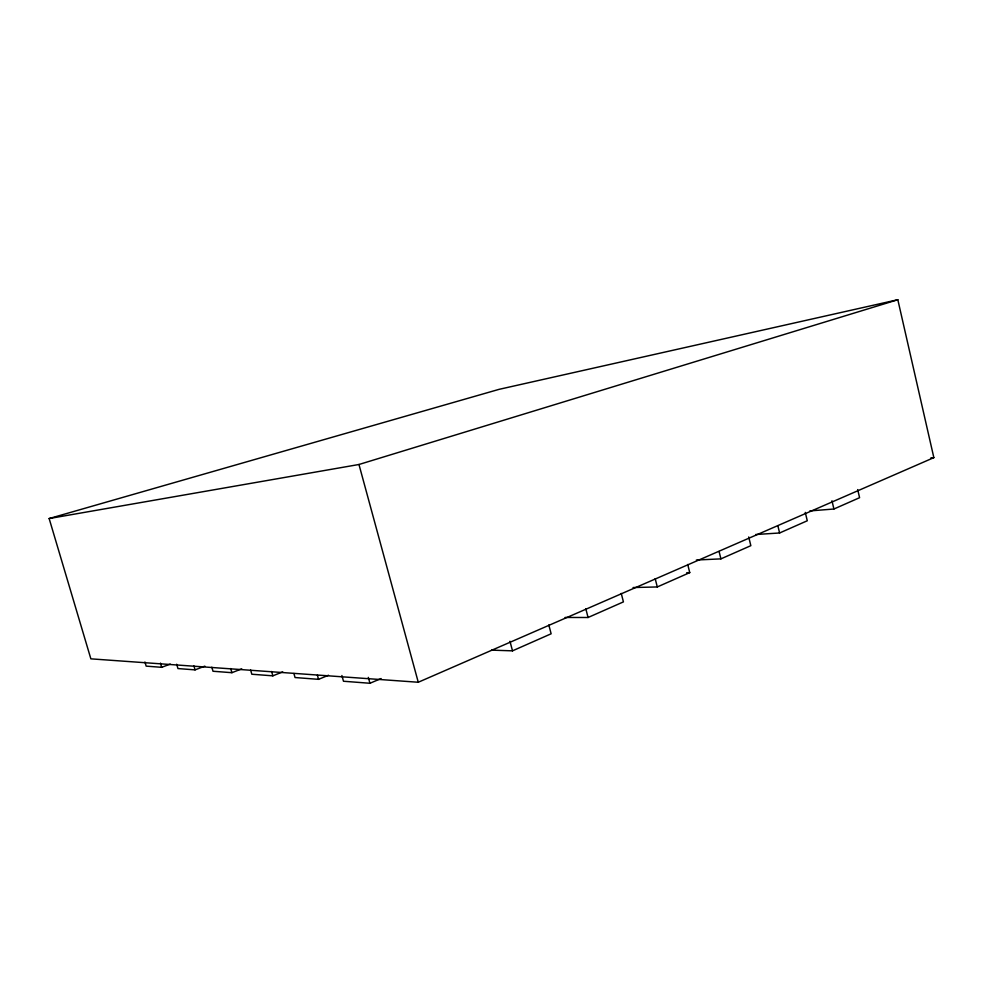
<?xml version="1.0" encoding="UTF-8"?>
<svg xmlns="http://www.w3.org/2000/svg" width="983" height="983" viewBox="0 0 983 983"><rect width="100%" height="100%" fill="white"/><g stroke="black" fill="none" stroke-linecap="round" stroke-linejoin="round"><path stroke-width="1.47" d="M491.598 650.132L512.499 650.844L551.131 633.789L548.821 624.955M565.041 617.459L588.067 617.496L623.419 601.891L621.256 593.425M633.064 587.551L657.283 586.949L689.747 572.622L687.719 564.475M696.357 560.015L720.908 558.872L750.84 545.676L748.714 536.964M755.644 534.519L779.605 532.983L807.276 520.769L805.274 512.376M809.845 510.927L833.916 509.01L859.584 497.693L857.68 489.583M418.266 682.251L933.85 457.636L897.823 299.729L499.094 389.342L49.15 518.545L90.866 658.843L418.266 682.251L358.967 464.492L49.15 518.545M341.887 675.518L343.485 681.244L369.952 683.271L381.097 678.54M293.905 673.49L295.047 677.533L318.553 679.339L328.494 675.247M250.604 669.964L251.82 674.227L272.844 675.837L282.711 671.88M211.837 667.211L213.004 671.254L231.902 672.691L241.732 668.858M176.694 664.238L177.96 668.563L195.052 669.878L204.833 666.142M144.943 662.001L146.16 666.13L161.679 667.322L170.28 664.09M358.967 464.492L897.823 299.729M930.803 457.98L933.85 457.636M686.699 572.733L689.747 572.622M160.45 663.095L161.679 667.322M193.909 665.933L195.052 669.878M230.722 668.551L231.902 672.691M271.603 671.463L272.844 675.837M317.386 675.174L318.553 679.339M368.33 677.373L369.952 683.271M509.968 641.272L512.499 650.844M585.831 608.846L588.067 617.496M655.182 578.643L657.283 586.949M719.089 551.475L720.908 558.872M777.885 525.856L779.605 532.983M831.962 500.765L833.916 509.01"/></g></svg>
